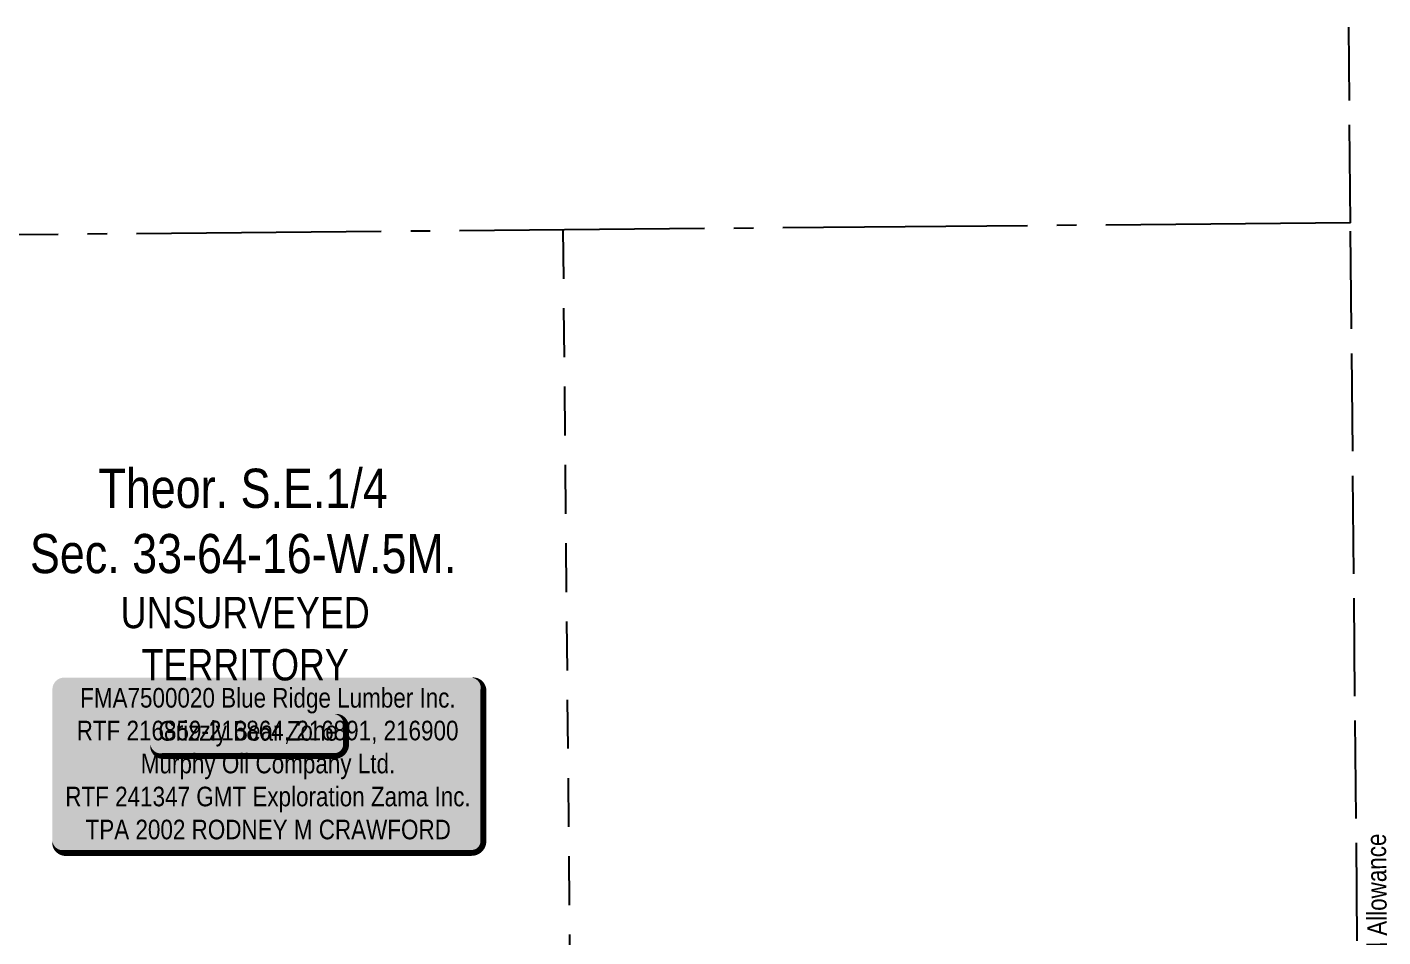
# Model space of a CAD drawing. Extents: x 538089 to 546766, y 6046620 to 6052605.
# Drawn here: x 541638 to 542330, y 6048058 to 6048523 of the extents above; entities that cross this region are included whole.
import ezdxf

# ---------------------------------------------------------------- set-up
doc = ezdxf.new("R2010")
doc.units = 0
doc.header["$LTSCALE"] = 5
for name, pattern in [('foc-LSD', [8, 5, -3]), ('foc-QUARTERLINE', [33, 25, -3, 2, -3]), ('foc-UNSURVEYED', [12.5, 10, -2.5])]:
    doc.linetypes.add(name, pattern=pattern)
for name, color, linetype in [('AS-SURFACE IMPACT', 7, 'Continuous'), ('AS-WILDLIFE-BLOCK', 131, 'Continuous'), ('C-SYMBOL', 7, 'Continuous'), ('L-QSEC', 8, 'foc-QUARTERLINE'), ('L-ROAD-T', 7, 'Continuous'), ('L-SECTION-LSD', 7, 'foc-LSD'), ('L-UNS-T', 3, 'Continuous'), ('L-USEC', 7, 'foc-UNSURVEYED')]:
    doc.layers.add(name, color=color, linetype=linetype)
doc.styles.add('175L', font='ARIALN.TTF', dxfattribs={"height": 20})
doc.styles.add('80', font='ARIALN.TTF', dxfattribs={"height": 10})
doc.styles.add('80L', font='ARIALN.TTF', dxfattribs={"height": 10})

# ---------------------------------------------------------------- blocks, each defined once
blk = doc.blocks.new('*U501')
h = blk.add_hatch(color=255)
edge = h.paths.add_edge_path()
edge.add_line((-44, -11.5), (44, -11.5))
edge.add_arc((44, -5.5), 6, 270, 360)
edge.add_line((50, -5.5), (50, 4))
edge.add_arc((44, 4), 6, 0, 90)
edge.add_line((44, 10), (-44, 10))
edge.add_arc((-44, 4), 6, 90, 180)
edge.add_line((-50, 4), (-50, -5.5))
edge.add_arc((-44, -5.5), 6, 180, 270)
at = {"color": 131, "flags": 128}
blk.add_lwpolyline([(-44, -11.5, 3, 3, 0), (44, -11.5, 3, 3, 0.414214), (50, -5.5, 3, 3, 0), (50, 4, 3, 0, 0.414214), (44, 10, 0, 0, 0), (-44, 10, 0, 0, 0.414214), (-50, 4, 0, 0, 0), (-50, -5.5, 0, 3, 0.414214)], format="xyseb", close=True, dxfattribs=at)
at = {"color": 131, "style": '80'}
blk.add_attdef('ENTER_TEXT_001', (-35.99, -5), '', height=10, dxfattribs=at)
blk = doc.blocks.new('*U507')
h = blk.add_hatch(color=255)
edge = h.paths.add_edge_path()
edge.add_line((-104, -45.5), (104, -45.5))
edge.add_arc((104, -39.5), 6, 270, 360)
edge.add_line((110, -39.5), (110, 38))
edge.add_arc((104, 38), 6, 0, 90)
edge.add_line((104, 44), (-104, 44))
edge.add_arc((-104, 38), 6, 90, 180)
edge.add_line((-110, 38), (-110, -39.5))
edge.add_arc((-104, -39.5), 6, 180, 270)
at = {"color": 44, "flags": 128}
blk.add_lwpolyline([(-104, -45.5, 3, 3, 0), (104, -45.5, 3, 3, 0.414214), (110, -39.5, 3, 3, 0), (110, 38, 3, 0, 0.414214), (104, 44, 0, 0, 0), (-104, 44, 0, 0, 0.414214), (-110, 38, 0, 0, 0), (-110, -39.5, 0, 3, 0.414214)], format="xyseb", close=True, dxfattribs=at)
at = {"color": 44, "style": '80'}
blk.add_attdef('ENTER_TEXT_001', (-35.99, -5), '', height=10, dxfattribs=at)

msp = doc.modelspace()

# ---------------------------------------------------------------- linework, layer by layer
at = {"layer": 'L-QSEC'}
msp.add_line((542313.504, 6048423.02), (541543.654, 6048416.134), dxfattribs=at)
at = {"layer": 'L-SECTION-LSD', "flags": 128}
msp.add_lwpolyline([(541911.282, 6048419.422), (541915.004, 6048017.327)], dxfattribs=at)
at = {"layer": 'L-USEC'}
for p, q in [((542313.504, 6048423.019), (542312.57, 6048523.016)), ((542321.019, 6047618.844), (542313.504, 6048423.019))]:
    msp.add_line(p, q, dxfattribs=at)

# ---------------------------------------------------------------- block references
at = {"layer": 'AS-SURFACE IMPACT'}
ref = msp.add_blockref('*U507', (541760.615, 6048146.703), dxfattribs=dict(at, xscale=1.000506938824607, yscale=1.000506938824607, zscale=1.000506938824607))
ref.add_attrib('ENTER_TEXT_001', 'FMA7500020 Blue Ridge Lumber Inc.', (541664.734, 6048175.402), dxfattribs={"layer": '0', "color": 44, "height": 10.00507, "style": '80'})
ref.add_attrib('ENTER_TEXT_002', 'RTF 216859-216864, 216891, 216900', (541662.953, 6048158.686), dxfattribs={"layer": '0', "color": 44, "height": 10.00507, "style": '80'})
ref.add_attrib('ENTER_TEXT_003', 'Murphy Oil Company Ltd.', (541695.698, 6048141.834), dxfattribs={"layer": '0', "color": 44, "height": 10.00507, "style": '80'})
ref.add_attrib('ENTER_TEXT_004', 'RTF 241347 GMT Exploration Zama Inc.', (541657.141, 6048124.981), dxfattribs={"layer": '0', "color": 44, "height": 10.00507, "style": '80'})
ref.add_attrib('ENTER_TEXT_005', 'TPA 2002 RODNEY M CRAWFORD', (541667.498, 6048108.129), dxfattribs={"layer": '0', "color": 44, "height": 10.00507, "style": '80'})
at = {"layer": 'AS-WILDLIFE-BLOCK'}
ref = msp.add_blockref('*U501', (541750.565, 6048162.137), dxfattribs=dict(at, xscale=0.99947887, yscale=0.99947887, zscale=0.99947887))
ref.add_attrib('ENTER_TEXT_001', 'Grizzly Bear Zone', (541704.678, 6048158.52), dxfattribs={"layer": '0', "color": 131, "height": 9.99479, "style": '80'})

# ---------------------------------------------------------------- texts
at = {"layer": 'C-SYMBOL', "color": 3, "insert": (541747.953, 6048297.429), "char_height": 20, "width": 371.86903, "attachment_point": 2, "style": '175L'}
msp.add_mtext('Theor. S.E.1/4\\PSec. 33-64-16-W.5M.', dxfattribs=at)
at = {"layer": 'L-UNS-T', "color": 3, "insert": (541749.018, 6048210.504), "char_height": 15.99175, "attachment_point": 5, "style": '80L'}
msp.add_mtext_dynamic_manual_height_columns('UNSURVEYED TERRITORY', width=126.41375, gutter_width=47.5, heights=[0], dxfattribs=at)

# ---------------------------------------------------------------- next in the draw order: texts
at = {"layer": 'L-ROAD-T', "insert": (542322.566, 6048011.035), "char_height": 10, "width": 200.63581, "attachment_point": 2, "rotation": 90.576389, "style": '80L', "bg_fill": 3, "box_fill_scale": 1.15, "bg_fill_color": 256, "bg_fill_true_color": 256, "bg_fill_transparency": 0}
msp.add_mtext('Theoretic Government Road Allowance', dxfattribs=at)

doc.saveas('drawing.dxf')
